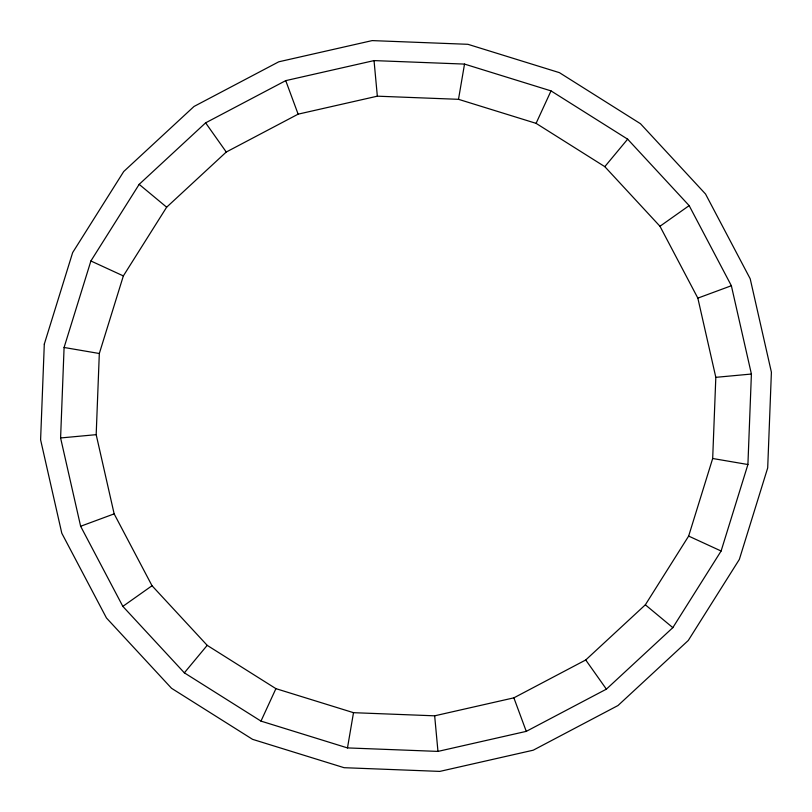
<?xml version="1.0" encoding="UTF-8"?>
<svg xmlns="http://www.w3.org/2000/svg" width="812" height="812" viewBox="0 0 812 812"><rect width="100%" height="100%" fill="white"/><g stroke="black" fill="none" stroke-linecap="round" stroke-linejoin="round"><path stroke-width="1.22" d="M60.595 437.962L64.087 347.475L90.893 260.977L139.167 184.354L205.619 122.845L285.733 80.632L374.038 60.595L464.525 64.087L551.023 90.893L627.646 139.167L689.155 205.619L731.368 285.733L751.404 374.038L747.913 464.525L721.107 551.023L672.833 627.646L606.381 689.155L526.267 731.368L437.962 751.404L347.475 747.913L260.977 721.107L184.354 672.833L122.845 606.381L80.632 526.267L60.595 437.962L96.181 434.664L99.318 353.504L123.353 275.918L166.653 207.192L226.264 152.027L298.126 114.157L377.336 96.181L458.496 99.318L536.082 123.353L604.808 166.653L659.973 226.264L697.843 298.126L715.819 377.336L712.682 458.496L688.647 536.082L645.347 604.808L585.736 659.973L513.874 697.843L434.664 715.819L353.504 712.682L275.918 688.647L207.192 645.347L152.027 585.736L114.157 513.874L96.181 434.664M347.475 747.913L353.504 712.682M458.496 99.318L464.525 64.087M260.977 721.107L275.918 688.647M536.082 123.353L551.023 90.893M184.354 672.833L207.192 645.347M604.808 166.653L627.646 139.167M122.845 606.381L152.027 585.736M659.973 226.264L689.155 205.619M80.632 526.267L114.157 513.874M697.843 298.126L731.368 285.733M715.819 377.336L751.404 374.038M64.087 347.475L99.318 353.504M712.682 458.496L747.913 464.525M90.893 260.977L123.353 275.918M688.647 536.082L721.107 551.023M139.167 184.354L166.653 207.192M645.347 604.808L672.833 627.646M205.619 122.845L226.264 152.027M585.736 659.973L606.381 689.155M285.733 80.632L298.126 114.157M513.874 697.843L526.267 731.368M374.038 60.595L377.336 96.181M434.664 715.819L437.962 751.404M44.305 344.085L40.6 439.81L61.803 533.23L106.463 617.983L171.525 688.282L252.583 739.346L344.085 767.695L439.81 771.4L533.23 750.197L617.983 705.537L688.282 640.475L739.346 559.417L767.695 467.915L771.4 372.19L750.197 278.77L705.537 194.017L640.475 123.718L559.417 72.654L467.915 44.305L372.19 40.6L278.77 61.803L194.017 106.463L123.718 171.525L72.654 252.583L44.305 344.085"/></g></svg>
